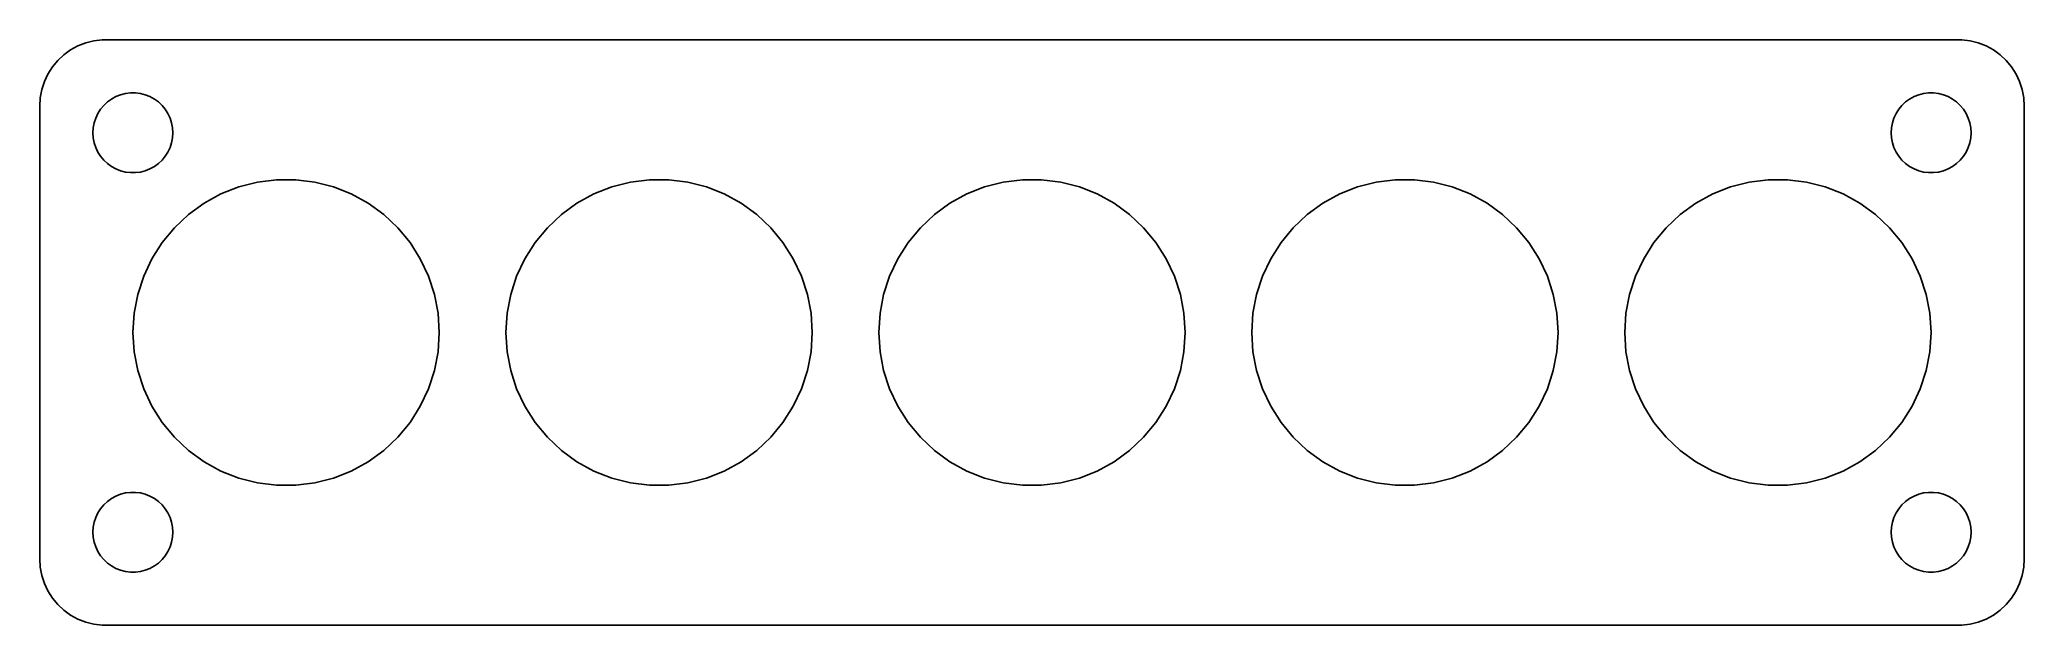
# Model space of a CAD drawing. Header units: metres. Extents: x -74 to 74, y 32 to 76.
import ezdxf

# ---------------------------------------------------------------- set-up
doc = ezdxf.new("R2010")
doc.units = ezdxf.units.M

msp = doc.modelspace()

# ---------------------------------------------------------------- linework, layer by layer
for p, q in [((-69.8139, 75.9901), (-70.4369, 75.9114)), ((69.8139, 75.9901), (-69.8139, 75.9901)), ((70.4369, 75.9114), (69.8139, 75.9901)), ((-72.6871, 74.8526), (-73.1448, 74.4227)), ((-72.1791, 75.2216), (-72.6871, 74.8526)), ((-71.6289, 75.5241), (-72.1791, 75.2216)), ((-71.0451, 75.7553), (-71.6289, 75.5241)), ((-70.4369, 75.9114), (-71.0451, 75.7553)), ((71.0451, 75.7553), (70.4369, 75.9114)), ((71.6289, 75.5241), (71.0451, 75.7553)), ((72.1791, 75.2216), (71.6289, 75.5241)), ((72.6871, 74.8526), (72.1791, 75.2216)), ((73.1448, 74.4227), (72.6871, 74.8526)), ((-73.8815, 73.4088), (-74.1489, 72.8406)), ((-73.5451, 73.9389), (-73.8815, 73.4088)), ((-73.1448, 74.4227), (-73.5451, 73.9389)), ((73.5451, 73.9389), (73.1448, 74.4227)), ((73.8815, 73.4088), (73.5451, 73.9389)), ((74.1489, 72.8406), (73.8815, 73.4088)), ((-74.4606, 71.6267), (-74.5, 71)), ((-74.3429, 72.2434), (-74.4606, 71.6267)), ((-74.1489, 72.8406), (-74.3429, 72.2434)), ((-69.4123, 71.3115), (-69.1075, 71.533)), ((-69.1075, 71.533), (-68.7773, 71.7145)), ((-68.7773, 71.7145), (-68.427, 71.8532)), ((-68.427, 71.8532), (-68.0621, 71.9469)), ((-68.0621, 71.9469), (-67.6884, 71.9941)), ((-67.6884, 71.9941), (-67.3116, 71.9941)), ((-67.3116, 71.9941), (-66.9379, 71.9469)), ((-66.9379, 71.9469), (-66.573, 71.8532)), ((-66.573, 71.8532), (-66.2227, 71.7145)), ((-66.2227, 71.7145), (-65.8925, 71.533)), ((-65.8925, 71.533), (-65.5877, 71.3115)), ((65.5877, 71.3115), (65.8925, 71.533)), ((65.8925, 71.533), (66.2227, 71.7145)), ((66.2227, 71.7145), (66.573, 71.8532)), ((66.573, 71.8532), (66.9379, 71.9469)), ((66.9379, 71.9469), (67.3116, 71.9941)), ((67.3116, 71.9941), (67.6884, 71.9941)), ((67.6884, 71.9941), (68.0621, 71.9469)), ((68.0621, 71.9469), (68.427, 71.8532)), ((68.427, 71.8532), (68.7773, 71.7145)), ((68.7773, 71.7145), (69.1075, 71.533)), ((69.1075, 71.533), (69.4123, 71.3115)), ((74.3429, 72.2434), (74.1489, 72.8406)), ((74.4606, 71.6267), (74.3429, 72.2434)), ((74.5, 71), (74.4606, 71.6267)), ((-74.5, 71), (-74.5, 37)), ((-70.4057, 69.7461), (-70.2893, 70.1044)), ((-70.2893, 70.1044), (-70.1289, 70.4453)), ((-70.1289, 70.4453), (-69.927, 70.7634)), ((-69.927, 70.7634), (-69.6869, 71.0536)), ((-69.6869, 71.0536), (-69.4123, 71.3115)), ((-65.5877, 71.3115), (-65.3131, 71.0536)), ((-65.3131, 71.0536), (-65.073, 70.7634)), ((-65.073, 70.7634), (-64.8711, 70.4453)), ((-64.8711, 70.4453), (-64.7107, 70.1044)), ((-64.7107, 70.1044), (-64.5943, 69.7461)), ((64.5943, 69.7461), (64.7107, 70.1044)), ((64.7107, 70.1044), (64.8711, 70.4453)), ((64.8711, 70.4453), (65.073, 70.7634)), ((65.073, 70.7634), (65.3131, 71.0536)), ((65.3131, 71.0536), (65.5877, 71.3115)), ((69.4123, 71.3115), (69.6869, 71.0536)), ((69.6869, 71.0536), (69.927, 70.7634)), ((69.927, 70.7634), (70.1289, 70.4453)), ((70.1289, 70.4453), (70.2893, 70.1044)), ((70.2893, 70.1044), (70.4057, 69.7461)), ((74.5, 37), (74.5, 71)), ((-70.5, 69), (-70.4763, 69.376)), ((-70.4763, 68.624), (-70.5, 69)), ((-70.4763, 69.376), (-70.4057, 69.7461)), ((-70.4057, 68.2539), (-70.4763, 68.624)), ((-64.5943, 69.7461), (-64.5237, 69.376)), ((-64.5237, 68.624), (-64.5943, 68.2539)), ((-64.5237, 69.376), (-64.5, 69)), ((-64.5, 69), (-64.5237, 68.624)), ((64.5, 69), (64.5237, 69.376)), ((64.5237, 68.624), (64.5, 69)), ((64.5237, 69.376), (64.5943, 69.7461)), ((64.5943, 68.2539), (64.5237, 68.624)), ((70.4057, 69.7461), (70.4763, 69.376)), ((70.4763, 68.624), (70.4057, 68.2539)), ((70.4763, 69.376), (70.5, 69)), ((70.5, 69), (70.4763, 68.624)), ((-70.2893, 67.8956), (-70.4057, 68.2539)), ((-70.1289, 67.5547), (-70.2893, 67.8956)), ((-69.927, 67.2366), (-70.1289, 67.5547)), ((-69.6869, 66.9464), (-69.927, 67.2366)), ((-65.073, 67.2366), (-65.3131, 66.9464)), ((-64.8711, 67.5547), (-65.073, 67.2366)), ((-64.7107, 67.8956), (-64.8711, 67.5547)), ((-64.5943, 68.2539), (-64.7107, 67.8956)), ((64.7107, 67.8956), (64.5943, 68.2539)), ((64.8711, 67.5547), (64.7107, 67.8956)), ((65.073, 67.2366), (64.8711, 67.5547)), ((65.3131, 66.9464), (65.073, 67.2366)), ((69.927, 67.2366), (69.6869, 66.9464)), ((70.1289, 67.5547), (69.927, 67.2366)), ((70.2893, 67.8956), (70.1289, 67.5547)), ((70.4057, 68.2539), (70.2893, 67.8956)), ((-69.4123, 66.6884), (-69.6869, 66.9464)), ((-69.1075, 66.467), (-69.4123, 66.6884)), ((-68.7773, 66.2855), (-69.1075, 66.467)), ((-68.427, 66.1468), (-68.7773, 66.2855)), ((-68.0621, 66.0531), (-68.427, 66.1468)), ((-67.6884, 66.0059), (-68.0621, 66.0531)), ((-67.3116, 66.0059), (-67.6884, 66.0059)), ((-66.9379, 66.0531), (-67.3116, 66.0059)), ((-66.573, 66.1468), (-66.9379, 66.0531)), ((-66.2227, 66.2855), (-66.573, 66.1468)), ((-65.8925, 66.467), (-66.2227, 66.2855)), ((-65.5877, 66.6884), (-65.8925, 66.467)), ((-65.3131, 66.9464), (-65.5877, 66.6884)), ((65.5877, 66.6884), (65.3131, 66.9464)), ((65.8925, 66.467), (65.5877, 66.6884)), ((66.2227, 66.2855), (65.8925, 66.467)), ((66.573, 66.1468), (66.2227, 66.2855)), ((66.9379, 66.0531), (66.573, 66.1468)), ((67.3116, 66.0059), (66.9379, 66.0531)), ((67.6884, 66.0059), (67.3116, 66.0059)), ((68.0621, 66.0531), (67.6884, 66.0059)), ((68.427, 66.1468), (68.0621, 66.0531)), ((68.7773, 66.2855), (68.427, 66.1468)), ((69.1075, 66.467), (68.7773, 66.2855)), ((69.4123, 66.6884), (69.1075, 66.467)), ((69.6869, 66.9464), (69.4123, 66.6884)), ((-62.162, 63.7098), (-60.8965, 64.4055)), ((-60.8965, 64.4055), (-59.5537, 64.9371)), ((-59.5537, 64.9371), (-58.1549, 65.2963)), ((-58.1549, 65.2963), (-56.7221, 65.4773)), ((-56.7221, 65.4773), (-55.2779, 65.4773)), ((-55.2779, 65.4773), (-53.8451, 65.2963)), ((-53.8451, 65.2963), (-52.4463, 64.9371)), ((-52.4463, 64.9371), (-51.1035, 64.4055)), ((-51.1035, 64.4055), (-49.838, 63.7098)), ((-34.162, 63.7098), (-32.8965, 64.4055)), ((-32.8965, 64.4055), (-31.5537, 64.9371)), ((-31.5537, 64.9371), (-30.1549, 65.2963)), ((-30.1549, 65.2963), (-28.7221, 65.4773)), ((-28.7221, 65.4773), (-27.2779, 65.4773)), ((-27.2779, 65.4773), (-25.8451, 65.2963)), ((-25.8451, 65.2963), (-24.4463, 64.9371)), ((-24.4463, 64.9371), (-23.1035, 64.4055)), ((-23.1035, 64.4055), (-21.838, 63.7098)), ((-6.162, 63.7098), (-4.89645, 64.4055)), ((-4.89645, 64.4055), (-3.55368, 64.9371)), ((-3.55368, 64.9371), (-2.15488, 65.2963)), ((-2.15488, 65.2963), (-0.72208, 65.4773)), ((-0.72208, 65.4773), (0.72208, 65.4773)), ((0.72208, 65.4773), (2.15488, 65.2963)), ((2.15488, 65.2963), (3.55368, 64.9371)), ((3.55368, 64.9371), (4.89645, 64.4055)), ((4.89645, 64.4055), (6.162, 63.7098)), ((21.838, 63.7098), (23.1035, 64.4055)), ((23.1035, 64.4055), (24.4463, 64.9371)), ((24.4463, 64.9371), (25.8451, 65.2963)), ((25.8451, 65.2963), (27.2779, 65.4773)), ((27.2779, 65.4773), (28.7221, 65.4773)), ((28.7221, 65.4773), (30.1549, 65.2963)), ((30.1549, 65.2963), (31.5537, 64.9371)), ((31.5537, 64.9371), (32.8965, 64.4055)), ((32.8965, 64.4055), (34.162, 63.7098)), ((49.838, 63.7098), (51.1035, 64.4055)), ((51.1035, 64.4055), (52.4463, 64.9371)), ((52.4463, 64.9371), (53.8451, 65.2963)), ((53.8451, 65.2963), (55.2779, 65.4773)), ((55.2779, 65.4773), (56.7221, 65.4773)), ((56.7221, 65.4773), (58.1549, 65.2963)), ((58.1549, 65.2963), (59.5537, 64.9371)), ((59.5537, 64.9371), (60.8965, 64.4055)), ((60.8965, 64.4055), (62.162, 63.7098)), ((-64.3831, 61.8723), (-63.3304, 62.8609)), ((-63.3304, 62.8609), (-62.162, 63.7098)), ((-49.838, 63.7098), (-48.6696, 62.8609)), ((-48.6696, 62.8609), (-47.6169, 61.8723)), ((-36.3831, 61.8723), (-35.3304, 62.8609)), ((-35.3304, 62.8609), (-34.162, 63.7098)), ((-21.838, 63.7098), (-20.6696, 62.8609)), ((-20.6696, 62.8609), (-19.6169, 61.8723)), ((-8.38313, 61.8723), (-7.33037, 62.8609)), ((-7.33037, 62.8609), (-6.162, 63.7098)), ((6.162, 63.7098), (7.33037, 62.8609)), ((7.33037, 62.8609), (8.38313, 61.8723)), ((19.6169, 61.8723), (20.6696, 62.8609)), ((20.6696, 62.8609), (21.838, 63.7098)), ((34.162, 63.7098), (35.3304, 62.8609)), ((35.3304, 62.8609), (36.3831, 61.8723)), ((47.6169, 61.8723), (48.6696, 62.8609)), ((48.6696, 62.8609), (49.838, 63.7098)), ((62.162, 63.7098), (63.3304, 62.8609)), ((63.3304, 62.8609), (64.3831, 61.8723)), ((-65.3037, 60.7595), (-64.3831, 61.8723)), ((-47.6169, 61.8723), (-46.6963, 60.7595)), ((-37.3037, 60.7595), (-36.3831, 61.8723)), ((-19.6169, 61.8723), (-18.6963, 60.7595)), ((-9.30368, 60.7595), (-8.38313, 61.8723)), ((8.38313, 61.8723), (9.30368, 60.7595)), ((18.6963, 60.7595), (19.6169, 61.8723)), ((36.3831, 61.8723), (37.3037, 60.7595)), ((46.6963, 60.7595), (47.6169, 61.8723)), ((64.3831, 61.8723), (65.3037, 60.7595)), ((-66.0775, 59.5402), (-65.3037, 60.7595)), ((-46.6963, 60.7595), (-45.9225, 59.5402)), ((-38.0775, 59.5402), (-37.3037, 60.7595)), ((-18.6963, 60.7595), (-17.9225, 59.5402)), ((-10.0775, 59.5402), (-9.30368, 60.7595)), ((9.30368, 60.7595), (10.0775, 59.5402)), ((17.9225, 59.5402), (18.6963, 60.7595)), ((37.3037, 60.7595), (38.0775, 59.5402)), ((45.9225, 59.5402), (46.6963, 60.7595)), ((65.3037, 60.7595), (66.0775, 59.5402)), ((-67.1387, 56.8599), (-66.6924, 58.2334)), ((-66.6924, 58.2334), (-66.0775, 59.5402)), ((-45.9225, 59.5402), (-45.3076, 58.2334)), ((-45.3076, 58.2334), (-44.8613, 56.8599)), ((-39.1387, 56.8599), (-38.6924, 58.2334)), ((-38.6924, 58.2334), (-38.0775, 59.5402)), ((-17.9225, 59.5402), (-17.3076, 58.2334)), ((-17.3076, 58.2334), (-16.8613, 56.8599)), ((-11.1387, 56.8599), (-10.6924, 58.2334)), ((-10.6924, 58.2334), (-10.0775, 59.5402)), ((10.0775, 59.5402), (10.6924, 58.2334)), ((10.6924, 58.2334), (11.1387, 56.8599)), ((16.8613, 56.8599), (17.3076, 58.2334)), ((17.3076, 58.2334), (17.9225, 59.5402)), ((38.0775, 59.5402), (38.6924, 58.2334)), ((38.6924, 58.2334), (39.1387, 56.8599)), ((44.8613, 56.8599), (45.3076, 58.2334)), ((45.3076, 58.2334), (45.9225, 59.5402)), ((66.0775, 59.5402), (66.6924, 58.2334)), ((66.6924, 58.2334), (67.1387, 56.8599)), ((-67.4093, 55.4413), (-67.1387, 56.8599)), ((-44.8613, 56.8599), (-44.5907, 55.4413)), ((-39.4093, 55.4413), (-39.1387, 56.8599)), ((-16.8613, 56.8599), (-16.5907, 55.4413)), ((-11.4093, 55.4413), (-11.1387, 56.8599)), ((11.1387, 56.8599), (11.4093, 55.4413)), ((16.5907, 55.4413), (16.8613, 56.8599)), ((39.1387, 56.8599), (39.4093, 55.4413)), ((44.5907, 55.4413), (44.8613, 56.8599)), ((67.1387, 56.8599), (67.4093, 55.4413)), ((-67.5, 54), (-67.4093, 55.4413)), ((-44.5907, 55.4413), (-44.5, 54)), ((-39.5, 54), (-39.4093, 55.4413)), ((-16.5907, 55.4413), (-16.5, 54)), ((-11.5, 54), (-11.4093, 55.4413)), ((11.4093, 55.4413), (11.5, 54)), ((16.5, 54), (16.5907, 55.4413)), ((39.4093, 55.4413), (39.5, 54)), ((44.5, 54), (44.5907, 55.4413)), ((67.4093, 55.4413), (67.5, 54)), ((-67.4093, 52.5587), (-67.5, 54)), ((-44.5, 54), (-44.5907, 52.5587)), ((-39.4093, 52.5587), (-39.5, 54)), ((-16.5, 54), (-16.5907, 52.5587)), ((-11.4093, 52.5587), (-11.5, 54)), ((11.5, 54), (11.4093, 52.5587)), ((16.5907, 52.5587), (16.5, 54)), ((39.5, 54), (39.4093, 52.5587)), ((44.5907, 52.5587), (44.5, 54)), ((67.5, 54), (67.4093, 52.5587)), ((-67.1387, 51.1401), (-67.4093, 52.5587)), ((-44.5907, 52.5587), (-44.8613, 51.1401)), ((-39.1387, 51.1401), (-39.4093, 52.5587)), ((-16.5907, 52.5587), (-16.8613, 51.1401)), ((-11.1387, 51.1401), (-11.4093, 52.5587)), ((11.4093, 52.5587), (11.1387, 51.1401)), ((16.8613, 51.1401), (16.5907, 52.5587)), ((39.4093, 52.5587), (39.1387, 51.1401)), ((44.8613, 51.1401), (44.5907, 52.5587)), ((67.4093, 52.5587), (67.1387, 51.1401)), ((-66.6924, 49.7666), (-67.1387, 51.1401)), ((-44.8613, 51.1401), (-45.3076, 49.7666)), ((-38.6924, 49.7666), (-39.1387, 51.1401)), ((-16.8613, 51.1401), (-17.3076, 49.7666)), ((-10.6924, 49.7666), (-11.1387, 51.1401)), ((11.1387, 51.1401), (10.6924, 49.7666)), ((17.3076, 49.7666), (16.8613, 51.1401)), ((39.1387, 51.1401), (38.6924, 49.7666)), ((45.3076, 49.7666), (44.8613, 51.1401)), ((67.1387, 51.1401), (66.6924, 49.7666)), ((-66.0775, 48.4598), (-66.6924, 49.7666)), ((-45.3076, 49.7666), (-45.9225, 48.4598)), ((-38.0775, 48.4598), (-38.6924, 49.7666)), ((-17.3076, 49.7666), (-17.9225, 48.4598)), ((-10.0775, 48.4598), (-10.6924, 49.7666)), ((10.6924, 49.7666), (10.0775, 48.4598)), ((17.9225, 48.4598), (17.3076, 49.7666)), ((38.6924, 49.7666), (38.0775, 48.4598)), ((45.9225, 48.4598), (45.3076, 49.7666)), ((66.6924, 49.7666), (66.0775, 48.4598)), ((-65.3037, 47.2405), (-66.0775, 48.4598)), ((-45.9225, 48.4598), (-46.6963, 47.2405)), ((-37.3037, 47.2405), (-38.0775, 48.4598)), ((-17.9225, 48.4598), (-18.6963, 47.2405)), ((-9.30368, 47.2405), (-10.0775, 48.4598)), ((10.0775, 48.4598), (9.30368, 47.2405)), ((18.6963, 47.2405), (17.9225, 48.4598)), ((38.0775, 48.4598), (37.3037, 47.2405)), ((46.6963, 47.2405), (45.9225, 48.4598)), ((66.0775, 48.4598), (65.3037, 47.2405)), ((-64.3831, 46.1277), (-65.3037, 47.2405)), ((-46.6963, 47.2405), (-47.6169, 46.1277)), ((-36.3831, 46.1277), (-37.3037, 47.2405)), ((-18.6963, 47.2405), (-19.6169, 46.1277)), ((-8.38313, 46.1277), (-9.30368, 47.2405)), ((9.30368, 47.2405), (8.38313, 46.1277)), ((19.6169, 46.1277), (18.6963, 47.2405)), ((37.3037, 47.2405), (36.3831, 46.1277)), ((47.6169, 46.1277), (46.6963, 47.2405)), ((65.3037, 47.2405), (64.3831, 46.1277)), ((-63.3304, 45.1391), (-64.3831, 46.1277)), ((-62.162, 44.2902), (-63.3304, 45.1391)), ((-48.6696, 45.1391), (-49.838, 44.2902)), ((-47.6169, 46.1277), (-48.6696, 45.1391)), ((-35.3304, 45.1391), (-36.3831, 46.1277)), ((-34.162, 44.2902), (-35.3304, 45.1391)), ((-20.6696, 45.1391), (-21.838, 44.2902)), ((-19.6169, 46.1277), (-20.6696, 45.1391)), ((-7.33037, 45.1391), (-8.38313, 46.1277)), ((-6.162, 44.2902), (-7.33037, 45.1391)), ((7.33037, 45.1391), (6.162, 44.2902)), ((8.38313, 46.1277), (7.33037, 45.1391)), ((20.6696, 45.1391), (19.6169, 46.1277)), ((21.838, 44.2902), (20.6696, 45.1391)), ((35.3304, 45.1391), (34.162, 44.2902)), ((36.3831, 46.1277), (35.3304, 45.1391)), ((48.6696, 45.1391), (47.6169, 46.1277)), ((49.838, 44.2902), (48.6696, 45.1391)), ((63.3304, 45.1391), (62.162, 44.2902)), ((64.3831, 46.1277), (63.3304, 45.1391)), ((-60.8965, 43.5945), (-62.162, 44.2902)), ((-59.5537, 43.0629), (-60.8965, 43.5945)), ((-51.1035, 43.5945), (-52.4463, 43.0629)), ((-49.838, 44.2902), (-51.1035, 43.5945)), ((-32.8965, 43.5945), (-34.162, 44.2902)), ((-31.5537, 43.0629), (-32.8965, 43.5945)), ((-23.1035, 43.5945), (-24.4463, 43.0629)), ((-21.838, 44.2902), (-23.1035, 43.5945)), ((-4.89645, 43.5945), (-6.162, 44.2902)), ((-3.55368, 43.0629), (-4.89645, 43.5945)), ((4.89645, 43.5945), (3.55368, 43.0629)), ((6.162, 44.2902), (4.89645, 43.5945)), ((23.1035, 43.5945), (21.838, 44.2902)), ((24.4463, 43.0629), (23.1035, 43.5945)), ((32.8965, 43.5945), (31.5537, 43.0629)), ((34.162, 44.2902), (32.8965, 43.5945)), ((51.1035, 43.5945), (49.838, 44.2902)), ((52.4463, 43.0629), (51.1035, 43.5945)), ((60.8965, 43.5945), (59.5537, 43.0629)), ((62.162, 44.2902), (60.8965, 43.5945)), ((-68.7773, 41.7145), (-68.427, 41.8532)), ((-68.427, 41.8532), (-68.0621, 41.9469)), ((-68.0621, 41.9469), (-67.6884, 41.9941)), ((-67.6884, 41.9941), (-67.3116, 41.9941)), ((-67.3116, 41.9941), (-66.9379, 41.9469)), ((-66.9379, 41.9469), (-66.573, 41.8532)), ((-66.573, 41.8532), (-66.2227, 41.7145)), ((-58.1549, 42.7037), (-59.5537, 43.0629)), ((-56.7221, 42.5227), (-58.1549, 42.7037)), ((-55.2779, 42.5227), (-56.7221, 42.5227)), ((-53.8451, 42.7037), (-55.2779, 42.5227)), ((-52.4463, 43.0629), (-53.8451, 42.7037)), ((-30.1549, 42.7037), (-31.5537, 43.0629)), ((-28.7221, 42.5227), (-30.1549, 42.7037)), ((-27.2779, 42.5227), (-28.7221, 42.5227)), ((-25.8451, 42.7037), (-27.2779, 42.5227)), ((-24.4463, 43.0629), (-25.8451, 42.7037)), ((-2.15488, 42.7037), (-3.55368, 43.0629)), ((-0.72208, 42.5227), (-2.15488, 42.7037)), ((0.72208, 42.5227), (-0.72208, 42.5227)), ((2.15488, 42.7037), (0.72208, 42.5227)), ((3.55368, 43.0629), (2.15488, 42.7037)), ((25.8451, 42.7037), (24.4463, 43.0629)), ((27.2779, 42.5227), (25.8451, 42.7037)), ((28.7221, 42.5227), (27.2779, 42.5227)), ((30.1549, 42.7037), (28.7221, 42.5227)), ((31.5537, 43.0629), (30.1549, 42.7037)), ((53.8451, 42.7037), (52.4463, 43.0629)), ((55.2779, 42.5227), (53.8451, 42.7037)), ((56.7221, 42.5227), (55.2779, 42.5227)), ((58.1549, 42.7037), (56.7221, 42.5227)), ((59.5537, 43.0629), (58.1549, 42.7037)), ((66.2227, 41.7145), (66.573, 41.8532)), ((66.573, 41.8532), (66.9379, 41.9469)), ((66.9379, 41.9469), (67.3116, 41.9941)), ((67.3116, 41.9941), (67.6884, 41.9941)), ((67.6884, 41.9941), (68.0621, 41.9469)), ((68.0621, 41.9469), (68.427, 41.8532)), ((68.427, 41.8532), (68.7773, 41.7145)), ((-70.2893, 40.1044), (-70.1289, 40.4453)), ((-70.1289, 40.4453), (-69.927, 40.7634)), ((-69.927, 40.7634), (-69.6869, 41.0536)), ((-69.6869, 41.0536), (-69.4123, 41.3116)), ((-69.4123, 41.3116), (-69.1075, 41.533)), ((-69.1075, 41.533), (-68.7773, 41.7145)), ((-66.2227, 41.7145), (-65.8925, 41.533)), ((-65.8925, 41.533), (-65.5877, 41.3116)), ((-65.5877, 41.3116), (-65.3131, 41.0536)), ((-65.3131, 41.0536), (-65.073, 40.7634)), ((-65.073, 40.7634), (-64.8711, 40.4453)), ((-64.8711, 40.4453), (-64.7107, 40.1044)), ((64.7107, 40.1044), (64.8711, 40.4453)), ((64.8711, 40.4453), (65.073, 40.7634)), ((65.073, 40.7634), (65.3131, 41.0536)), ((65.3131, 41.0536), (65.5877, 41.3116)), ((65.5877, 41.3116), (65.8925, 41.533)), ((65.8925, 41.533), (66.2227, 41.7145)), ((68.7773, 41.7145), (69.1075, 41.533)), ((69.1075, 41.533), (69.4123, 41.3116)), ((69.4123, 41.3116), (69.6869, 41.0536)), ((69.6869, 41.0536), (69.927, 40.7634)), ((69.927, 40.7634), (70.1289, 40.4453)), ((70.1289, 40.4453), (70.2893, 40.1044)), ((-70.5, 39), (-70.4763, 39.376)), ((-70.4763, 38.624), (-70.5, 39)), ((-70.4763, 39.376), (-70.4057, 39.7461)), ((-70.4057, 39.7461), (-70.2893, 40.1044)), ((-64.7107, 40.1044), (-64.5943, 39.7461)), ((-64.5943, 39.7461), (-64.5237, 39.376)), ((-64.5237, 39.376), (-64.5, 39)), ((-64.5, 39), (-64.5237, 38.624)), ((64.5, 39), (64.5237, 39.376)), ((64.5237, 38.624), (64.5, 39)), ((64.5237, 39.376), (64.5943, 39.7461)), ((64.5943, 39.7461), (64.7107, 40.1044)), ((70.2893, 40.1044), (70.4057, 39.7461)), ((70.4057, 39.7461), (70.4763, 39.376)), ((70.4763, 39.376), (70.5, 39)), ((70.5, 39), (70.4763, 38.624)), ((-70.4057, 38.2539), (-70.4763, 38.624)), ((-70.2893, 37.8956), (-70.4057, 38.2539)), ((-70.1289, 37.5547), (-70.2893, 37.8956)), ((-69.927, 37.2366), (-70.1289, 37.5547)), ((-64.8711, 37.5547), (-65.073, 37.2366)), ((-64.7107, 37.8956), (-64.8711, 37.5547)), ((-64.5943, 38.2539), (-64.7107, 37.8956)), ((-64.5237, 38.624), (-64.5943, 38.2539)), ((64.5943, 38.2539), (64.5237, 38.624)), ((64.7107, 37.8956), (64.5943, 38.2539)), ((64.8711, 37.5547), (64.7107, 37.8956)), ((65.073, 37.2366), (64.8711, 37.5547)), ((70.1289, 37.5547), (69.927, 37.2366)), ((70.2893, 37.8956), (70.1289, 37.5547)), ((70.4057, 38.2539), (70.2893, 37.8956)), ((70.4763, 38.624), (70.4057, 38.2539)), ((-74.5, 37), (-74.4606, 36.3733)), ((-74.4606, 36.3733), (-74.3429, 35.7566)), ((-69.6869, 36.9464), (-69.927, 37.2366)), ((-69.4123, 36.6885), (-69.6869, 36.9464)), ((-69.1075, 36.467), (-69.4123, 36.6885)), ((-68.7773, 36.2855), (-69.1075, 36.467)), ((-68.427, 36.1468), (-68.7773, 36.2855)), ((-68.0621, 36.0531), (-68.427, 36.1468)), ((-67.6884, 36.0059), (-68.0621, 36.0531)), ((-67.3116, 36.0059), (-67.6884, 36.0059)), ((-66.9379, 36.0531), (-67.3116, 36.0059)), ((-66.573, 36.1468), (-66.9379, 36.0531)), ((-66.2227, 36.2855), (-66.573, 36.1468)), ((-65.8925, 36.467), (-66.2227, 36.2855)), ((-65.5877, 36.6885), (-65.8925, 36.467)), ((-65.3131, 36.9464), (-65.5877, 36.6885)), ((-65.073, 37.2366), (-65.3131, 36.9464)), ((65.3131, 36.9464), (65.073, 37.2366)), ((65.5877, 36.6885), (65.3131, 36.9464)), ((65.8925, 36.467), (65.5877, 36.6885)), ((66.2227, 36.2855), (65.8925, 36.467)), ((66.573, 36.1468), (66.2227, 36.2855)), ((66.9379, 36.0531), (66.573, 36.1468)), ((67.3116, 36.0059), (66.9379, 36.0531)), ((67.6884, 36.0059), (67.3116, 36.0059)), ((68.0621, 36.0531), (67.6884, 36.0059)), ((68.427, 36.1468), (68.0621, 36.0531)), ((68.7773, 36.2855), (68.427, 36.1468)), ((69.1075, 36.467), (68.7773, 36.2855)), ((69.4123, 36.6885), (69.1075, 36.467)), ((69.6869, 36.9464), (69.4123, 36.6885)), ((69.927, 37.2366), (69.6869, 36.9464)), ((74.3429, 35.7566), (74.4606, 36.3733)), ((74.4606, 36.3733), (74.5, 37)), ((-74.3429, 35.7566), (-74.1489, 35.1594)), ((-74.1489, 35.1594), (-73.8815, 34.5912)), ((-73.8815, 34.5912), (-73.5451, 34.0611)), ((73.5451, 34.0611), (73.8815, 34.5912)), ((73.8815, 34.5912), (74.1489, 35.1594)), ((74.1489, 35.1594), (74.3429, 35.7566)), ((-73.5451, 34.0611), (-73.1448, 33.5773)), ((-73.1448, 33.5773), (-72.6871, 33.1474)), ((-72.6871, 33.1474), (-72.1791, 32.7784)), ((72.1791, 32.7784), (72.6871, 33.1474)), ((72.6871, 33.1474), (73.1448, 33.5773)), ((73.1448, 33.5773), (73.5451, 34.0611)), ((-72.1791, 32.7784), (-71.6289, 32.4759)), ((-71.6289, 32.4759), (-71.0451, 32.2447)), ((-71.0451, 32.2447), (-70.4369, 32.0886)), ((-70.4369, 32.0886), (-69.8139, 32.0099)), ((-69.8139, 32.0099), (69.8139, 32.0099)), ((69.8139, 32.0099), (70.4369, 32.0886)), ((70.4369, 32.0886), (71.0451, 32.2447)), ((71.0451, 32.2447), (71.6289, 32.4759)), ((71.6289, 32.4759), (72.1791, 32.7784))]:
    msp.add_line(p, q)

doc.saveas('drawing.dxf')
